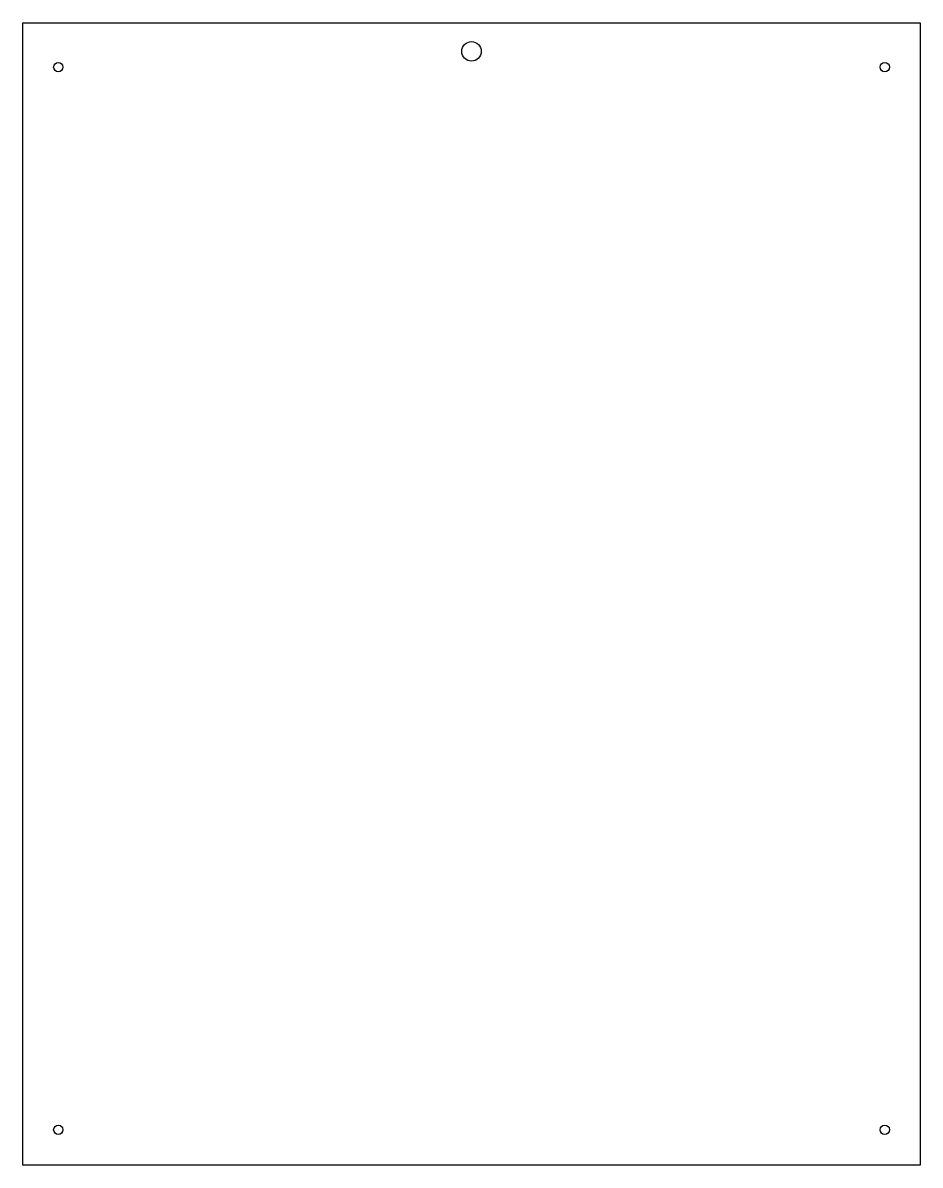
# Model space of a CAD drawing. Header units: inches. Extents: x 3.5 to 14.9, y 11.5 to 26.
import ezdxf

# ---------------------------------------------------------------- set-up
doc = ezdxf.new("R2010")
doc.units = ezdxf.units.IN
doc.header["$MEASUREMENT"] = 0
doc.layers.get('0').update_dxf_attribs({"color": 1})

msp = doc.modelspace()

# ---------------------------------------------------------------- linework, layer by layer
msp.add_lwpolyline([(3.474, 26.012), (14.874, 26.012), (14.874, 11.5), (3.474, 11.5)], close=True)
for centre, radius in [((9.174, 25.65), 0.124), ((3.924, 25.45), 0.0591), ((14.424, 25.45), 0.0591), ((3.924, 11.95), 0.0591), ((14.424, 11.95), 0.0591)]:
    msp.add_circle(centre, radius)

doc.saveas('drawing.dxf')
